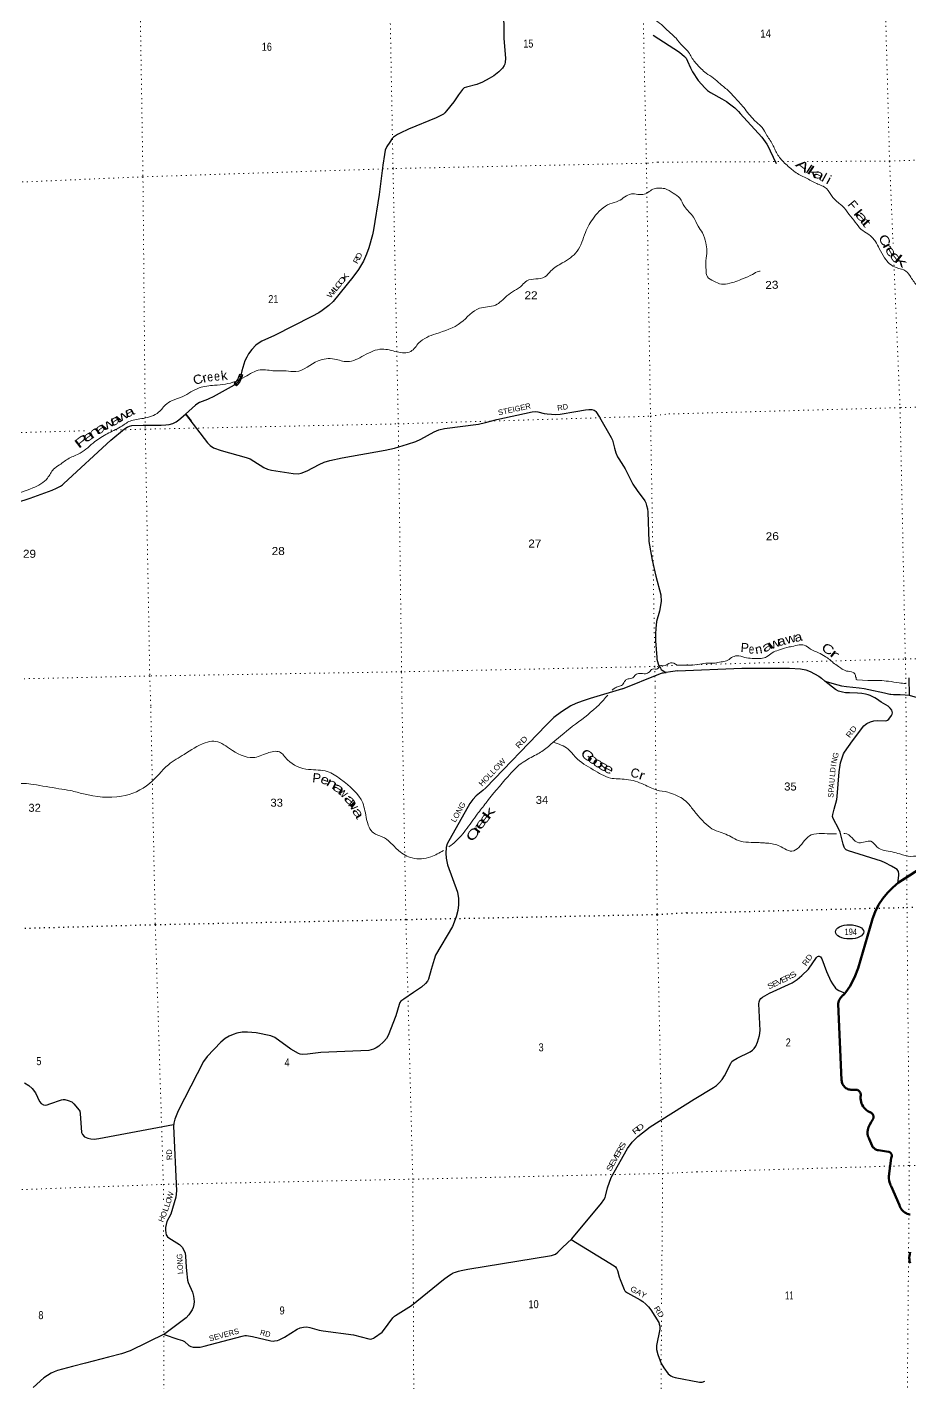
# Model space of a CAD drawing. Header units: feet. Extents: x 751810 to 1010326, y -353855 to -161247.
# Drawn here: x 866341 to 885648, y -273133 to -243482 of the extents above; entities that cross this region are included whole.
import ezdxf
from ezdxf.enums import TextEntityAlignment as Align

# ---------------------------------------------------------------- set-up
doc = ezdxf.new("R2010")
doc.units = ezdxf.units.FT
doc.header["$LTSCALE"] = 70
doc.linetypes.add('DOTTED', pattern=[1.5, 0.3, -1.2])
for name, color, linetype, lineweight in [('17', 7, 'Continuous', 25), ('23', 7, 'Continuous', 70), ('29', 7, 'Continuous', 25), ('31', 7, 'Continuous', 13), ('39', 7, 'Continuous', 13), ('6', 7, 'DOTTED', 25), ('7', 7, 'DOTTED', 13)]:
    doc.layers.add(name, color=color, linetype=linetype, lineweight=lineweight)
doc.layers.add('30', color=7, linetype='Continuous')
doc.layers.add('41', color=7, linetype='Continuous')

msp = doc.modelspace()

# ---------------------------------------------------------------- linework, layer by layer
at = {"layer": '17'}
msp.add_ellipse((884329.91, -263268.58), major_axis=(-309.24, 1), ratio=0.500121, dxfattribs=at)
at = {"layer": '23'}
for points in [[(884291.05, -266706.75), (884270.25, -266696.92), (884250.59, -266684.98), (884232.28, -266671.04), (884215.53, -266655.27), (884200.52, -266637.84), (884187.41, -266618.93), (884176.36, -266598.75), (884167.47, -266577.53), (884160.85, -266555.5), (884156.57, -266532.89), (884154.67, -266509.97), (884081.73, -264840.37), (884082.65, -264832.66), (884087.88, -264804.8), (884095.99, -264777.64), (884106.89, -264751.48), (884120.47, -264726.6), (884136.58, -264703.27), (884150.63, -264686.9), (884175.77, -264662.17), (884200.63, -264642.9), (884203.29, -264640.7), (884228.34, -264616.12), (884244.97, -264591.17), (884331.97, -264460.64), (884435.81, -264266.5), (884518.78, -264062.57), (884819.86, -263016.03), (884829.82, -262983.79), (884888.58, -262828.94), (884963.2, -262681.09), (885052.87, -262541.85), (885156.6, -262412.74), (885273.25, -262295.18), (885401.56, -262190.46), (885540.11, -262099.73), (886725.99, -261335.07)], [(885251.79, -268162.48), (885251.5, -268153.83), (885250.31, -268145.26), (885248.22, -268136.87), (885245.27, -268128.73), (885241.49, -268120.95), (885236.91, -268113.61), (885231.6, -268106.79), (885225.59, -268100.56), (885218.97, -268094.99), (885211.81, -268090.14), (885204.17, -268086.07), (885196.15, -268082.82), (885187.84, -268080.43), (885179.32, -268078.92), (884960.16, -268044.12), (884955.3, -268043.5), (884937.09, -268039.95), (884919.36, -268034.52), (884902.29, -268027.26), (884886.07, -268018.26), (884870.88, -268007.62), (884856.89, -267995.44), (884844.24, -267981.87), (884833.09, -267967.05), (884823.54, -267951.15), (884758.41, -267798.15), (884748.02, -267773.73), (884737.75, -267748.15), (884729.77, -267722.69), (884723.71, -267692.62), (884720.83, -267662.09), (884720.89, -267656.42), (884721.15, -267631.37), (884726.35, -267606.42), (884728.72, -267595.07), (884745.89, -267537.64), (884768.96, -267482.31), (884797.69, -267429.7), (884814.49, -267405.38), (884831.8, -267380.33), (884845.68, -267355.38), (884847.41, -267351.13), (884850.52, -267340.42), (884852.49, -267329.44), (884853.3, -267318.32), (884852.95, -267307.17), (884851.43, -267296.12), (884848.77, -267285.29), (884844.98, -267274.79), (884840.13, -267264.75), (884834.25, -267255.27), (884827.41, -267246.46), (884819.68, -267238.42), (884811.16, -267231.22), (884801.93, -267224.95), (884792.1, -267219.69), (884781.77, -267215.48), (884771.06, -267212.37), (884758.4, -267206.19), (884726.75, -267187.79), (884697.2, -267166.19), (884670.07, -267141.61), (884645.66, -267114.34), (884624.23, -267084.66), (884606.03, -267052.91), (884591.24, -267019.43), (884580.03, -266984.58), (884572.53, -266948.76), (884568.81, -266912.34), (884568.92, -266875.74), (884572.85, -266839.35), (884572.92, -266830.03), (884571.88, -266817.89), (884569.58, -266805.92), (884566.04, -266794.25), (884561.3, -266783.02), (884555.41, -266772.35), (884548.43, -266762.35), (884540.45, -266753.14), (884531.56, -266744.8), (884521.83, -266737.45), (884511.4, -266731.15), (884500.36, -266725.98), (884488.84, -266721.99), (884361.59, -266722.78), (884357.98, -266722.54), (884335.16, -266719.62), (884312.77, -266714.34), (884291.05, -266706.75)], [(885654.05, -269448.71), (885646.57, -269447.71), (885618.08, -269441.97), (885590.34, -269433.29), (885563.67, -269421.76), (885538.34, -269407.5), (885514.65, -269390.67), (885492.84, -269371.46), (885473.17, -269350.07), (885455.83, -269326.74), (885441.03, -269301.73), (885428.93, -269275.31), (885419.65, -269247.77), (885234.98, -268831.95), (885224.12, -268807.49), (885213.45, -268781.95), (885201.28, -268744.41), (885192.88, -268704.74), (885188.68, -268664.42), (885188.71, -268623.87), (885190.55, -268606.54), (885193.9, -268574.88), (885196.53, -268556.54), (885240.76, -268220.92), (885244.05, -268195.9), (885251.19, -268170.92), (885251.79, -268162.48)], [(885652.16, -270515.31), (885642.14, -270476.31), (885636.26, -270436.48), (885634.56, -270396.25), (885637.09, -270356.06), (885643.8, -270316.36), (885654.62, -270277.58)]]:
    msp.add_lwpolyline(points, dxfattribs=at)
at = {"layer": '29'}
for p, q in [((869811.83, -251943.44), (869925.83, -252093.84)), ((883764.68, -257766.97), (883784.61, -257783.85)), ((885626.13, -257712.56), (885631.92, -258094.39))]:
    msp.add_line(p, q, dxfattribs=at)
for points in [[(876634.52, -242451), (876744.99, -243164.99), (876758.04, -243312.18), (876763.97, -243435.64), (876763.97, -243725.29), (876806.69, -244166.88), (876799.57, -244245.23), (876787.7, -244290.34), (876773.46, -244323.58), (876737.87, -244382.93), (876716.51, -244404.3), (876654.81, -244461.28), (876548.02, -244544.37), (876445.99, -244608.47), (876301.23, -244689.2), (876180.21, -244736.68), (875947.65, -244793.66), (875901.38, -244812.65), (875862.22, -244845.89), (875776.79, -244959.85), (875672.38, -245116.54)], [(880030.11, -243658.57), (880605.58, -244033.25), (880718.14, -244120.84), (880751.5, -244158.38), (880784.85, -244229.29), (880851.55, -244375.28), (880893.24, -244458.7), (881018.32, -244646.4), (881160.07, -244809.07), (881220.52, -244865.37), (881289.31, -244913.35), (881535.29, -245046.82), (881637.43, -245107.3), (881706.22, -245159.44), (881818.79, -245249.12), (881898, -245326.28), (881939.5, -245368.7), (882406.63, -245889.38), (882519.19, -246039.54), (882562.98, -246120.87), (882594.24, -246185.53), (882723.48, -246464.99)], [(875672.38, -245116.54), (875514.58, -245315.95), (875475.42, -245353.92), (875444.57, -245382.41), (875372.19, -245425.16), (875285.57, -245465.51), (874684.01, -245714.81), (874498.91, -245797.89), (874441.95, -245831.13), (874399.25, -245857.26), (874354.15, -245888.11), (874328.05, -245914.23), (874271.11, -245994.96), (874208.21, -246092.3), (874174.99, -246175.39), (874154.36, -246268.83), (874119.23, -246498.28), (874038.55, -247144.05), (873915.15, -247913.28), (873896.17, -248022.49)], [(873896.17, -248022.49), (873814.29, -248312.15), (873763.26, -248449.86), (873695.64, -248597.05), (873587.66, -248784.62), (873467.83, -248948.43), (873032.66, -249483.31), (872940, -249570.57), (872855.58, -249632.19), (872791.51, -249682.04), (872717.95, -249729.52), (872566.07, -249812.63), (871749.74, -250225.73), (871474.47, -250349.19), (871412.77, -250384.79), (871341.58, -250439.41), (871253.78, -250531.99), (871184.96, -250629.34), (871143.43, -250700.56), (871104.28, -250781.29), (871079.36, -250850.13), (871037.83, -250999.71)], [(871037.83, -250999.71), (871004.61, -251132.66), (870990.97, -251174.21), (870971.39, -251213.38), (870951.81, -251244.25), (870928.67, -251270.36), (870898.42, -251292.92), (870869.35, -251313.1), (870408.98, -251564.76), (870317.62, -251613.42), (870287.95, -251626.49), (870109.98, -251690.59), (870076.75, -251710.76), (870024.55, -251752.32), (869808.6, -251944.63)], [(869274.13, -252185.55), (869378.55, -252183.18), (869449.74, -252171.31), (869528.05, -252147.56), (869601.62, -252111.95), (869660.95, -252069.22), (869808.6, -251944.63)], [(869808.6, -251944.63), (870282.7, -252570.16), (870344.4, -252631.89), (870420.34, -252684.13), (870586.45, -252741.11), (871132.26, -252893.06), (871222.44, -252926.3), (871303.13, -252973.78), (871516.7, -253116.23), (871597.39, -253149.47), (871682.82, -253173.21), (872157.44, -253244.44), (872271.35, -253249.19), (872333.05, -253239.69), (872465.94, -253187.46), (872731.73, -253045.01), (872836.14, -252997.52), (872959.54, -252959.53), (873230.07, -252902.55), (874174.56, -252731.61), (874376.27, -252688.87), (874658.67, -252603.4)], [(874658.67, -252603.4), (874841.39, -252546.42), (874950.55, -252494.19), (875240.07, -252332.74), (875344.48, -252290), (875472.63, -252261.51), (876213.03, -252161.8), (876364.91, -252128.56), (876611.71, -252066.83), (877385.34, -251895.88), (877450.6, -251888.76), (877512.3, -251893.51), (877646.38, -251929.12), (877714.01, -251940.99), (877807.74, -251948.12), (877894.37, -251950.49), (878002.34, -251943.37), (878344.06, -251886.39), (878552.89, -251853.15), (878627.65, -251843.65), (878695.28, -251843.65), (878743.93, -251857.89), (878766.47, -251876.89), (878778.33, -251888.76), (878856.65, -252014.6), (879115.31, -252456.19), (879141.42, -252517.93), (879184.14, -252688.87), (879218.55, -252795.71), (879250.59, -252878.77), (879279.06, -252926.29)], [(864651.36, -254352.01), (866407.44, -253781.01), (866890.37, -253607.7), (866981.73, -253567.34), (867070.72, -253519.85), (867115.81, -253488.99), (867147.85, -253462.87), (868173.02, -252513.19), (868472.03, -252266.27), (868531.36, -252228.29), (868578.82, -252206.92), (868633.4, -252195.04), (868880.2, -252185.55), (869274.13, -252185.55)], [(879279.06, -252926.29), (879387.04, -253080.57), (879423.83, -253144.69), (879591.12, -253474.7), (879681.3, -253617.15), (879847.42, -253840.33), (879871.16, -253887.81), (879890.15, -253947.17), (879909.13, -254016.02), (879918.61, -254091.99), (879941.16, -254733.03), (879951.84, -254809.01), (880013.54, -255141.4), (880094.22, -255492.78)], [(880094.22, -255492.78), (880203.39, -255901.14), (880210.51, -256043.59), (880172.54, -256252.52), (880103.72, -256480.45), (880091.85, -256632.4), (880087.1, -256751.11), (880087.1, -256903.06)], [(880087.1, -256903.06), (880110.7, -257268.07), (880115.59, -257306.68), (880126.86, -257358.9), (880144.07, -257408.77), (880158.75, -257444.36), (880176.7, -257477.61), (880191.38, -257502.53), (880201.02, -257515.61), (880211.55, -257527.46), (880231.28, -257544.09), (880265.09, -257567.84), (880287.05, -257579.7), (880320.91, -257594.5)], [(879363.02, -257954.44), (880160.66, -257634.33), (880215.24, -257612.96), (880238.85, -257607), (880260.33, -257603.46), (880320.91, -257594.5)], [(880565.78, -257559.8), (880409.24, -257582.4), (880320.91, -257594.5)], [(880565.78, -257559.8), (881972.99, -257498.24), (883011.42, -257501.15)], [(883011.42, -257501.15), (883252.94, -257514.18), (883369.67, -257535.04), (883469.73, -257576.75), (883653.17, -257676.86), (883715.71, -257722.74), (883784.61, -257783.85)], [(885631.92, -258094.39), (885857.36, -258154.52), (885956.35, -258194.13), (886049.08, -258242.09), (886257.46, -258363.01), (886327.27, -258392.19), (886417.92, -258410.96), (886512.74, -258417.21), (886599.21, -258410.96), (886747.16, -258373.43), (886938.88, -258315.06), (887138.93, -258271.27), (887208.74, -258248.34), (887291.05, -258212.9), (887375.45, -258162.86), (887432.75, -258123.25), (887626.55, -257952.29), (888007.84, -257620.13)], [(879363.02, -257954.44), (878658.34, -258163.51), (878480.83, -258223.01), (878344.48, -258271.42), (878230.12, -258328.64), (878027.8, -258456.27), (877860.66, -258583.9), (877691.71, -258746.11), (876374.02, -260115.48), (876305.21, -260178.1), (876162.38, -260295.26), (876088.12, -260370.74), (876023.73, -260460.65), (875529.3, -261343.55), (875507.54, -261422.6), (875498.74, -261550.24), (875503.14, -261655.86), (875532.12, -261801.39), (875753.85, -262404.05), (875773.85, -262537.38), (875775.84, -262681.32), (875759.78, -262800.26), (875723.06, -262936.59), (875641.47, -263148.36), (875274.43, -263777.2), (875243.89, -263871.71), (875179.94, -264094.39), (875121.25, -264300.7), (875098.49, -264344.94), (875054.51, -264397.75), (874963.09, -264477.02), (874794.98, -264591.36)], [(884194.45, -259378.3), (884215.29, -259336.62), (884304.9, -259211.53), (884392.42, -259090.61), (884638.32, -258765.38), (884673.74, -258734.1), (884705, -258713.25), (884784.19, -258677.81), (884861.28, -258656.96), (884938.39, -258648.63), (885117.6, -258652.8), (885146.77, -258646.54), (885157.19, -258642.37), (885188.45, -258615.27), (885246.8, -258540.21), (885261.38, -258506.85), (885265.55, -258477.66), (885263.47, -258452.65), (885250.97, -258423.46), (885215.54, -258375.51), (885171.78, -258335.9), (885021.74, -258248.34), (884919.64, -258173.28), (884880.04, -258148.27), (884782.1, -258102.39), (884736.26, -258085.72), (884679.99, -258069.04), (884596.64, -258056.53), (884500.78, -258048.19), (884329.91, -258044.02), (884242.39, -258037.76), (884171.54, -258027.35), (884086.1, -258002.32), (884021.5, -257968.97), (883789.19, -257787.49)], [(883789.19, -257787.49), (884071.51, -257868.89), (884154.87, -257887.66), (884261.14, -257900.17), (884540.38, -257929.35), (884648.74, -257943.95), (884752.93, -257964.8), (885094.68, -258039.85), (885211.38, -258069.04), (885234.3, -258073.21), (885288.48, -258079.46), (885438.51, -258075.29), (885544.79, -258081.55), (885631.92, -258094.39)], [(885386.72, -262206.12), (885409.33, -262034.38), (885407.24, -261996.86), (885396.83, -261950.99), (885367.65, -261907.21), (885336.4, -261884.27), (885248.87, -261834.24), (885107.17, -261759.18), (885023.82, -261725.83), (884302.81, -261496.49), (884254.89, -261473.56), (884234.05, -261454.8), (884223.62, -261442.29), (884209.04, -261417.27), (884190.28, -261350.56), (884119.43, -261087.87), (884094.43, -261023.24), (883969.39, -260787.65), (883956.9, -260743.87), (883961.06, -260700.09), (883994.4, -260587.51), (884048.58, -260370.68), (884056.93, -260306.06), (884098.59, -259766.08), (884119.44, -259620.16), (884129.86, -259572.21), (884148.6, -259503.39), (884194.45, -259378.3)], [(880926.71, -266926.41), (881354.18, -266676.29), (881416.7, -266630.41), (881483.38, -266563.7), (881545.9, -266496.99), (881595.91, -266417.77), (881729.27, -266146.73), (881756.36, -266104), (881779.29, -266084.2), (881870.97, -266034.16), (882154.38, -265892.39), (882204.39, -265859.03), (882241.9, -265817.33), (882275.24, -265771.46), (882312.75, -265683.91), (882358.59, -265533.79), (882371.1, -265425.39), (882346.09, -264841.64), (882350.26, -264798.89), (882364.85, -264757.19), (882389.85, -264725.92), (882421.11, -264699.87), (882579.48, -264608.14), (883071.26, -264382.98), (883181.71, -264313.13), (883287.98, -264224.53), (883429.68, -264082.76), (883604.73, -263832.58), (883629.74, -263810.68), (883646.41, -263802.34), (883663.07, -263799.23), (883681.83, -263806.51), (883696.42, -263816.94), (883721.42, -263857.6), (883821.44, -264132.8), (883917.31, -264348.57), (883954.81, -264408), (884023.58, -264496.59), (884054.84, -264527.87), (884096.51, -264549.76), (884229.21, -264608.54)], [(874794.98, -264591.36), (874576.59, -264739.91), (874517.91, -264785.05), (874493.72, -264815.86), (874475.81, -264857.26), (874407.15, -265108.39), (874238.27, -265533.33), (874199.03, -265603.65), (874144.04, -265665.26), (874032.62, -265766.18), (873976.91, -265801.7), (873919.73, -265832.51), (873862.55, -265852.31), (873814.65, -265860.37), (872765.42, -265903.84), (872472.67, -265946.94), (872365.04, -265949.45), (872314.33, -265946.94), (872274.74, -265929.34), (872109.47, -265833.43), (871760.14, -265581.65), (871669.71, -265541.8), (871351.09, -265476.02), (871157.56, -265462.82), (871043.2, -265462.82), (870930.28, -265485.09), (870845.27, -265511.23), (870757.31, -265550.84), (870673.74, -265603.66), (870580.92, -265683.83), (870282.28, -265995.35), (870201.48, -266101.76), (869646.08, -267185.01), (869569.75, -267368.5), (869552.16, -267452.12), (869545.02, -267516.23), (869609.34, -268930.89), (869591.87, -269073.7), (869484.38, -269439.49), (869400.42, -269599.85), (869380.62, -269670.27), (869367.43, -269731.88), (869364.16, -269789.69), (869371.83, -269852.91), (869385.02, -269894.73), (869411.42, -269936.54), (869440.07, -269961.92), (869675.03, -270109.09), (869734.7, -270167.59), (869772.08, -270229.21), (869796.27, -270293.02), (869806.66, -270361.62), (869819.26, -270605.35)], [(866282.04, -266571.91), (866378.8, -266629.13), (866450.01, -266692.12), (866523.95, -266791.97), (866611.08, -266975.65), (866651.5, -267020.82), (866702.08, -267051.63), (866737.27, -267056.04), (866779.05, -267051.63), (866837.92, -267032.39), (867090.23, -266944.79), (867133.12, -266935.01), (867163.91, -266935.01), (867240.88, -266954.81), (867317.85, -266987.82), (867362.32, -267027.81), (867478.39, -267166.06), (867493.79, -267192.47), (867502.2, -267241.65), (867528.98, -267658.98), (867549.25, -267703.63), (867594.96, -267749.2), (867667.53, -267780.01), (867737.91, -267797.62), (867810.48, -267799.82), (867911.63, -267790.81), (869545.78, -267482.43)], [(869338.62, -272072.44), (869634.98, -272176.72), (869739.16, -272205.31), (869785.6, -272230.72), (869879.91, -272313.13), (869918.45, -272333.9), (869972.27, -272348.34), (870051.44, -272352.74), (870126.21, -272348.34), (870210.76, -272333.33), (871043.45, -272107.59), (871102.65, -272095.28), (871140.04, -272095.28), (871270.09, -272115.92), (871674.44, -272216.31), (871720.63, -272218.51), (871753.19, -272216.02), (871815.2, -272203.11), (871850.38, -272189.9), (871973.53, -272129.8), (872246.06, -271958.61), (872314.41, -271928.04), (872384.78, -271912.64), (872455.16, -271910.44), (872526.63, -271920.21), (872730.06, -271978.65), (872816.43, -271996.42), (873482.93, -272078.48), (873814.25, -272170.1), (873847.24, -272174.5), (873877.55, -272170.31), (873919.82, -272156.89), (873941.8, -272143.69), (874106.75, -272020.46), (874137.54, -271987.56), (874343.09, -271708.3), (874372.85, -271674.97), (874394.84, -271657.37), (874745.47, -271442.71), (875446.32, -270871.64), (875553.82, -270792.55), (875615.39, -270752.94), (875661.58, -270726.53), (875707.77, -270708.93), (875773.74, -270689.12), (875837.52, -270671.52), (875980.62, -270644.71), (877811.02, -270343.42), (877893.76, -270315.03), (877946.54, -270275.42), (878047.58, -270173.79), (878251.16, -269983.39), (878900.99, -269205.96), (878953.77, -269131.14), (878984.55, -269078.33), (878993.35, -269051.92), (879031.18, -268864.17), (879115.02, -268638.61), (879472.57, -268003.74), (879573.93, -267868.03), (879701.01, -267743.67), (879967.9, -267536.4), (880926.71, -266926.41)], [(878238.68, -269998.32), (879178.08, -270570.29), (879208.88, -270596.7), (879233.72, -270630.76), (879255.07, -270678.12), (879288.05, -270812.35), (879310.84, -270873.55), (879395.81, -271087.42), (879415.61, -271118.23), (879428.76, -271132.73), (879468.39, -271166.64), (879749.48, -271316.53), (879807.07, -271355.88), (879870.85, -271410.9), (879934.62, -271472.51), (879983.83, -271538.38), (880154.54, -271813.6), (880167.74, -271851.01), (880176, -271889.16), (880180.93, -271914.82), (880178.73, -271961.04), (880106.17, -272317.52), (880109.26, -272402.47), (880134.76, -272513.37), (880209.53, -272711.42), (880263.56, -272801.3), (880363.47, -272931.47), (880422.85, -272977.69), (880466.84, -272997.49), (880517.53, -273014.22), (881045.22, -273116.32), (881080.41, -273118.52), (881102.4, -273116.32), (881164.49, -273097.05)], [(869819.26, -270605.35), (869823.42, -270685.71), (869849.06, -270884.98), (869865.03, -270940.13), (869956.82, -271149.04), (869980.51, -271233.7), (869992.01, -271351.49), (869987.61, -271421.91), (869970.02, -271483.53), (869950.23, -271534.14), (869910.64, -271602.36), (869875.46, -271646.37), (869819.82, -271706.71), (869355.34, -272059.73), (868595.53, -272434.17), (868408.27, -272500.25), (868123.26, -272573.13), (867616.63, -272704.04), (867331.52, -272774.91), (867007.72, -272865.47), (866930.75, -272891.88), (866869.68, -272922.04), (866783.41, -272968.89), (866710.12, -273023.78), (866471.12, -273235.16)]]:
    msp.add_lwpolyline(points, dxfattribs=at)
at = {"layer": '31'}
for p, q in [((871059.58, -251084.23), (870986.04, -251069.51)), ((871050.17, -251090.5), (870992.31, -251078.92)), ((870918.67, -251325.48), (870871.16, -251266.21))]:
    msp.add_line(p, q, dxfattribs=at)
for points in [[(870871.16, -251266.21), (870909.75, -251229.93), (870926.08, -251211.78), (870939.44, -251190.64), (870981.89, -251090.21), (870986.04, -251069.5)], [(870992.31, -251078.92), (870989.57, -251092.58), (870946.55, -251194.36), (870932.48, -251216.63), (870915.47, -251235.53), (870882.03, -251266.97), (870919.65, -251313.91)], [(870918.67, -251325.48), (870967.79, -251281.95), (870989.56, -251255.94), (871003.58, -251231.52), (871053.93, -251112.41), (871059.58, -251084.24)], [(870919.65, -251313.91), (870962.04, -251276.36), (870982.97, -251251.35), (870996.4, -251227.96), (871046.25, -251110.04), (871050.17, -251090.5)]]:
    msp.add_lwpolyline(points, dxfattribs=at)
at = {"layer": '31', "linetype": 'DOTTED', "lineweight": 100}
msp.add_arc((870669.98, -251018.91), 357.56, 308.30489, 350.67184, dxfattribs=at)
at = {"layer": '39'}
for p, q in [((879139.71, -257981.52), (879157.4, -257962.01)), ((884476.41, -257748.15), (884488.87, -257756.59))]:
    msp.add_line(p, q, dxfattribs=at)
msp.add_lwpolyline([(884980.69, -257770.6), (884727.69, -257772.22), (884498.22, -257758.77), (884488.87, -257756.59)], dxfattribs=at)
for points in [[(880015.05, -243276.71), (880091.79, -243334.46), (880254.82, -243458.12), (880342.21, -243545.94), (880533.28, -243727.09), (880671.5, -243891.82), (880788.02, -244008.92), (880923.67, -244218.04), (881084.32, -244392.11), (881192.15, -244489.35), (881352.64, -244596.97), (881499.71, -244725.17), (881687.98, -244882.25), (881804.77, -245007.39), (882015.72, -245242.29), (882241.99, -245514.95), (882414.31, -245676.58), (882522.63, -245850.32), (882658.87, -246077.55), (882702.24, -246172.82), (882835.74, -246377.98), (883041.41, -246574.78), (883134.44, -246650.34), (883370.1, -246779.72), (883609.51, -246900.92), (883824.54, -247014.85), (883946.8, -247184.12), (884125.48, -247355.61), (884173.03, -247394.36), (884175.11, -247396.31), (884311.58, -247569.15), (884454.2, -247745.82), (884584.25, -247906.79), (884730.33, -248004.8), (884896.82, -248172.65), (884978.35, -248327.12), (885093.5, -248524.81), (885204.52, -248658.2), (885350.15, -248742.13), (885561.98, -248819.91), (885666.84, -248949.47), (885814.48, -249156.19), (885968.84, -249322.41), (886106, -249454.95), (886216.57, -249509.76), (886237.05, -249509.71)], [(862474.05, -254296.15), (862505.08, -254141.21), (862818.72, -254198.76), (863116.58, -254292.43), (863481.04, -254398.18), (863787.87, -254386.96), (864036.48, -254375.47), (864338.24, -254328.18), (864636.53, -254162.28), (864962.84, -254130.35), (865597.82, -253875.88), (865968.91, -253727.92), (866465.89, -253560.09), (866786.78, -253343.22), (866921.72, -253152.05), (867049.39, -253055.67), (867258.01, -252912.59), (867499.6, -252798.7), (867825.51, -252547.47), (868095.49, -252374.38), (868384.22, -252224.87), (868593.31, -252097.87), (868884.69, -252038.82), (869218.02, -251904.07), (869393.37, -251721.75), (869743.99, -251560.32), (870104.36, -251370.82), (870441.5, -251316.04), (870677.66, -251290.84), (871104.62, -251131.15), (871435.41, -250978.36), (871759.23, -250998.82), (872004.12, -250997.5), (872217.45, -251015.24), (872706.41, -250779.24), (873062.69, -250742.38), (873347.39, -250798.22), (873706.8, -250662.68), (874106.26, -250523.93), (874427.19, -250582.7), (874732.08, -250573.54), (874911.32, -250387.08), (875280.94, -250188.87), (875827.9, -249945.09), (876236.28, -249631.03), (876583.59, -249562.25), (876832.69, -249361.62), (877167.03, -249124.22), (877270.69, -249030.57), (877661.71, -248946.4), (877796.41, -248815.6), (878046.21, -248639.09), (878369.99, -248383.9), (878552.73, -247974.01), (878739.72, -247640.44), (879088.52, -247348.28), (879275.3, -247282.32), (879555.95, -247131.04), (879839.24, -247138.63), (880052.86, -247017.29), (880158.95, -247002.4)], [(880158.95, -247002.4), (880284.91, -247013.7), (880471.2, -247110.42), (880615.73, -247222.59), (880718.29, -247404.58), (880915.17, -247639.92), (881014.03, -247832.1), (881111.45, -247980.01), (881185.11, -248201.19), (881207, -248377.71), (881185.78, -248589.85), (881190.24, -248787.07), (881219.57, -248945.23), (881359.37, -249035.39), (881524.63, -249104.6), (881707.03, -249082.63), (881840.65, -249046.12), (882005.52, -248980.41), (882205.84, -248891.41), (882342.49, -248824.59), (882372.58, -248821.61)], [(880560.91, -257436.9), (880691.1, -257434.67), (880836.09, -257438.07), (881052.53, -257410.98), (881233.05, -257393.1), (881381.93, -257392.35), (881519.91, -257365.77), (881635.77, -257339.9), (881748.24, -257271.84), (881861.56, -257229.94), (882035.82, -257266.64), (882195.48, -257287.69), (882396.7, -257287.27), (882514.37, -257255.3), (882636.16, -257164.79), (882775.16, -257107.97), (882954.36, -257049.85), (883066.33, -257028.13), (883228.17, -256992.73), (883332.96, -256997.42), (883474.63, -257083.5), (883650.34, -257164.46), (883791.88, -257246.51), (883894.69, -257313.69), (883971.45, -257383.73), (884084.71, -257462.66), (884261.08, -257563.74), (884407.07, -257597.32), (884450.8, -257642.23), (884460.35, -257688.25), (884475.48, -257719.98), (884474.13, -257740.16), (884476.41, -257748.15)], [(880560.98, -257436.9), (880412.06, -257382.57), (880253.41, -257449.71), (880185.1, -257447.73), (880130.93, -257517.77), (880020.61, -257521.08), (879946.22, -257585.69), (879868.99, -257622.21), (879734.3, -257616.19), (879648.94, -257648.94), (879590.53, -257711.05), (879482.92, -257738.43), (879425.63, -257770.33), (879362.2, -257866.8), (879272.94, -257903.68), (879187.69, -257940.44), (879157.4, -257962.01)], [(884206.67, -261116.36), (884227.47, -261116.52), (884533.44, -261320.94), (884793.71, -261288.72), (884927.92, -261409.32), (885260.56, -261520.8), (885427.7, -261564.46), (885669.19, -261617.02), (885895.46, -261591.37), (886201.96, -261513.38), (886283.73, -261456.37), (886397.72, -261384.49), (886645.81, -261205.58), (886820.33, -261074.14), (887086.3, -260888.98), (887344.92, -260748.19), (887676.83, -260545.91), (888001.35, -260253.24), (888003.42, -260257.23), (888087.43, -260241.84), (888342.98, -260163.45), (888499.61, -260042.34), (888615.73, -259895.72), (888675.55, -259739.92), (888739.84, -259614.21), (888807.13, -259422.09), (889114.85, -259212.15), (889490.85, -259139.92), (889595.49, -259086.68), (889647.53, -259064.37), (889885.41, -258910.69), (890081.17, -258737.18), (890234.9, -258603.39), (890238.85, -258599.3), (890400.31, -258399.68), (890638.71, -258137.32), (890806.28, -257922.71), (890945.97, -257728.32), (891059.96, -257559.76), (891062.53, -257501.53)], [(884981.5, -257768.97), (885182.01, -257789.04), (885413.17, -257821.64), (885558.21, -257839.08)], [(877828.11, -259135.07), (878337.38, -258722.99), (878850.23, -258300.68), (879038.32, -258093.3)], [(858027.43, -261083.31), (858561.39, -260686.35), (858772.91, -260572.83), (859349.36, -260232.61), (860092.08, -259891.64), (860763.59, -259712.89), (861299.49, -259688.93), (861566.73, -259801), (861767.89, -259913.76), (862072.31, -259911.37), (862241.38, -260023.43), (862603.39, -259962.22), (863015.94, -259818.28), (863273.49, -259844.03), (863416.6, -259864.39), (863445.72, -259889.41), (863684.41, -260083.32), (863788.28, -260169.81), (864036.94, -260222.14), (864224.28, -260105.57), (864510.63, -260055.53), (864754.58, -259950.76), (865039.51, -259961.28), (865364.56, -260113.33), (865770.72, -260100.73), (866086.12, -260027.31), (866473.57, -260045.73), (867038.46, -260137.54), (867288.69, -260179.73), (867576.21, -260250.64), (868403.88, -260303.46), (869019.01, -260024.17), (869432.2, -259614.01), (869773.06, -259386.29), (870237.14, -259135.37), (870425.84, -259097.4), (870769.32, -259258.78), (871280.68, -259457.65), (871597.05, -259359.99), (871860.44, -259335.09), (872036.01, -259505.36), (872497.81, -259716.35), (872906.38, -259760.11), (873198.21, -259931.68), (873681.18, -260450.34), (873766.68, -260809.83), (873919.59, -261106.06), (874105.46, -261189.19), (874283.05, -261313), (874471.13, -261494.86), (874762.36, -261652.33), (875171.91, -261625.48), (875445.01, -261491.72)], [(875564.85, -261410.55), (875635.21, -261356.44), (875801.01, -261204.46), (875932.46, -261045.81), (876185.98, -260696.64), (876377.73, -260448.81), (876852.03, -259874.81), (877191.01, -259556.42), (877476.63, -259395.49), (877714.33, -259238.55), (877828.02, -259133.06)], [(877846.59, -259119.63), (878174.64, -259274.14), (878338.56, -259452.96), (878720.68, -259721.66), (879097.11, -259903.87), (879444.99, -259933.99), (879828.4, -260045.34), (880116.16, -260168.66), (880350.48, -260213.52), (880678.34, -260355.13)], [(880673.68, -260350.95), (880799.72, -260463.93), (880944.89, -260646.71), (881112.19, -260833.16), (881277, -260987.48), (881458.85, -261075.16), (881622.22, -261134.96), (881775.78, -261209), (881943.47, -261288.86), (882174.48, -261311.41), (882355.08, -261316.64), (882465.53, -261324.98), (882563.91, -261331.49), (882831.84, -261407.77), (882993.57, -261491.74), (883067.95, -261502.65), (883343.25, -261271.08), (883491.85, -261150.1), (883724.05, -261118.33), (883944.78, -261124.95), (884040.69, -261123.02)]]:
    msp.add_spline(points, degree=3, dxfattribs=at)
at = {"layer": '6'}
for points in [[(880769.87, -262856.21), (885583.84, -262732.54), (891399.44, -262569.29), (896733.98, -262423.28), (902142.74, -262278.18), (907535.21, -262117.22), (912221.97, -261934.47)], [(880769.87, -262856.21), (880120.58, -262894.96), (874625.88, -263005.02), (869145.27, -263116.53), (863782.46, -263265.56), (858289.85, -263377.56), (852706.77, -263575.95), (849316.13, -263712.32)]]:
    msp.add_lwpolyline(points, dxfattribs=at)
at = {"layer": '7'}
msp.add_line((880137.07, -246434.52), (883155.03, -246421.55), dxfattribs=at)
for points in [[(878786.42, -212171.07), (878832.28, -213716.04), (879059.29, -219219.71), (879201.08, -224645.64), (879406.11, -230073.87), (879406.4, -230083.92), (879598.62, -235554.78), (879767.91, -241095.03), (879886, -246458.91), (879975.24, -251991.48), (880071.18, -257465.24), (880074.93, -257927.02)], [(868063.19, -212581.72), (868095.29, -214361.87), (868242.38, -219799.88), (868444.4, -225194), (868622.06, -230578.78), (868715.41, -235964.09), (868787, -241360.1), (868874.63, -246755.64), (868925.73, -252275), (869023.45, -257672.25), (869045.23, -258349.13)], [(874537.91, -258139.59), (874531.62, -257581.29), (874459.27, -252159.14), (874344.05, -246575.3), (874243.73, -241226.42), (874177.34, -235802.08), (874054.49, -230369.37), (873895.19, -224925.69), (873735.35, -219463.91), (873499.12, -213998.4), (873423.82, -212377.06)], [(884883.84, -234112.28), (884910.66, -235404.09), (885052.5, -240833.03), (885203.32, -246412.74), (885282.36, -248272.5)], [(883405.6, -246420.46), (885203.32, -246412.74), (890626, -246216.49), (896175.54, -245838.95), (901668.41, -245696.84), (906994.87, -245511.74), (911560.64, -245364.79)], [(880137.07, -246434.52), (879886, -246458.91), (874344.05, -246575.3), (868874.63, -246755.64), (863418.83, -246989.89), (858053.3, -247221.43), (852594.73, -247361.21), (848715.37, -247543.94)], [(885299.63, -248678.61), (885432.49, -251804.64), (885548.36, -257300.88), (885559.43, -257715.14)], [(911782.34, -250919.59), (907197.68, -251081.72), (901743.07, -251224.61), (896351.29, -251381.6), (890814.14, -251645.97), (885432.49, -251804.64), (880349.37, -251943.65)], [(868174.92, -252295.05), (868925.73, -252275), (874459.27, -252159.14), (879975.24, -251991.48), (880349.37, -251943.65)], [(852394.38, -252785.15), (852644.72, -252773.97), (858112.79, -252615.8), (863479.38, -252420.45), (867670.96, -252308.51)], [(880561.04, -257436.87), (885548.36, -257300.88), (890905.53, -257193.34), (896295.82, -256929.66), (901918.36, -256753.18), (907354.62, -256602.82), (912001.96, -256422.13)], [(880561.04, -257436.87), (880071.18, -257465.24), (874531.62, -257581.29), (869023.45, -257672.25), (863590.43, -257793.15), (858186.08, -258001.71), (852641.5, -258152.11), (849116.06, -258327.85)], [(880074.93, -257927.02), (880120.58, -262894.96), (880240.3, -268550.71), (880216.69, -271479.88)], [(885559.43, -257715.14), (885583.84, -262732.54), (885636, -268380.36), (885588.45, -273802.36), (885574.94, -276200.4), (885574.78, -276206.51)], [(874693.06, -283612.12), (874745.16, -279469.89), (874800.44, -274111.48), (874776.54, -268681.7), (874625.88, -263005.02), (874537.91, -258139.59)], [(869045.23, -258349.13), (869145.27, -263116.53), (869321.84, -268790.13), (869321.93, -269146.02)], [(880988.02, -268517.66), (885636, -268380.36), (891033.5, -268285.71), (896774.3, -268083.35), (902146.08, -267880.46), (907588.01, -267801.07), (912442.62, -267463.07)], [(849533.3, -269557.01), (852929.47, -269344.45), (858325.54, -269083.14), (863917.1, -268989.27), (869323.93, -268792.06), (874786.37, -268677.26), (880240.38, -268552.73), (880988.02, -268517.66)], [(869322.08, -269694.32), (869334.15, -274276.85), (869313.39, -279645.95), (869264.62, -283193.28)], [(880215.16, -271669.12), (880202.11, -273981.02), (880224.76, -279287.85), (880230.72, -280797.79)]]:
    msp.add_lwpolyline(points, dxfattribs=at)

# ---------------------------------------------------------------- texts
at = {"layer": '17', "width": 0.8}
msp.add_text('194', height=140, dxfattribs=at).set_placement((884355.96, -263336.89), align=Align.CENTER)
at = {"layer": '30'}
for s, rotation, width, p in [('D', 62.326, 1.2, (873650.32, -248509.57)), ('R', 60.072, 1.25, (873596.51, -248608.89)), ('C', 50.869, 1.5, (873199.81, -249148.49)), ('O', 50.869, 1.4, (873268.46, -249065.88)), ('X', 50.869, 1.65, (873337.42, -248988.36)), ('W', 50.869, 1.2, (873035.61, -249352.91)), ('I', 50.869, 1.2, (873088.69, -249287.69)), ('L', 50.869, 1.85, (873146.08, -249216.87)), ('RD', 46.102, 1.3, (877197.13, -259161.14)), ('G', 73.87, 0.9, (884081.05, -259424.76)), ('HOLLOW', 46.102, 1.1, (876555.01, -259821.52)), ('D', 80.868, 0.8, (884021, -259735.67)), ('N', 77.767, 0.85, (884051.25, -259539.07)), ('A', 85.588, 0.8, (883994.55, -260077.25)), ('U', 85.588, 0.75, (884002.09, -259961.85)), ('L', 82.588, 0.95, (884012.29, -259839.38)), ('S', 85.588, 0.8, (883978.31, -260285.19)), ('P', 85.588, 0.8, (883987.06, -260171.67)), ('LONG', 60.751, 1.05, (875822.95, -260678.96)), ('S', 32.31, 1.4, (883123.58, -264257.11)), ('S', 24.601, 1.2, (882623.59, -264499.95)), ('E', 24.601, 1.2, (882726.69, -264452.75)), ('V', 24.601, 1.25, (882815.83, -264411.02)), ('E', 24.601, 1.2, (882913.38, -264365.97)), ('R', 24.601, 1.1, (883009.01, -264320.95)), ('R', 37.833, 1.45, (879695.97, -267658.96)), ('D', 37.833, 1.45, (879786.31, -267588.79)), ('R', 60.612, 1.2, (879357.27, -268067.02)), ('S', 60.612, 1.35, (879413.17, -267967.76)), ('RD', 92.603, 0.85, (869510.76, -268139.54)), ('E', 60.612, 1.35, (879194.56, -268353.24)), ('V', 60.612, 1.35, (879246.85, -268263.05)), ('E', 60.612, 1.35, (879303.69, -268162.15)), ('S', 60.612, 1.35, (879136.23, -268459.51)), ('L', 71.624, 1.2, (869462.11, -269251.84)), ('O', 73.624, 0.9, (869494.89, -269162.08)), ('W', 73.624, 0.8, (869529.66, -269045.92)), ('L', 69.624, 1.25, (869429.43, -269347.85)), ('LONG', 92.959, 0.95, (869744.13, -270526.49)), ('GAY', 331.931, 1.1, (879683.96, -271201.69)), ('RD', 301.81, 1.15, (880111.14, -271610.84)), ('RD', 346.057, 0.95, (871537.89, -272110.28))]:
    msp.add_text(s, height=120, rotation=rotation, dxfattribs=dict(at, width=width)).set_placement(p, align=Align.CENTER)
msp.add_text('STEIGER', height=120, rotation=12.46, dxfattribs=at).set_placement((876655.99, -251975.12))
for rotation, width, p in [(9.467, 0.9, (877945.31, -251873.14)), (52.908, 1.2, (884331.76, -259038.19)), (55.02, 1.15, (883378.52, -264025.71))]:
    msp.add_text('RD', height=120, rotation=rotation, dxfattribs=dict(at, width=width)).set_placement(p)
for s, rotation, p in [('I', 80.368, (884035.76, -259639.61)), ('H', 68.296, (869337.47, -269573.06)), ('O', 68.365, (869385.01, -269464.44)), ('SEVERS', 15.168, (870662.49, -272138.34))]:
    msp.add_text(s, height=120, rotation=rotation, dxfattribs=at).set_placement(p, align=Align.CENTER)
at = {"layer": '41'}
for s, rotation, width, p in [('A', 322.978, 1.65, (883245.45, -246594.84)), ('l', 327.029, 1.35, (883387.96, -246670.95)), ('k', 326.312, 1.8, (883482.77, -246731.2)), ('a', 332.675, 1.5, (883613.45, -246792.22)), ('l', 331.145, 1.2, (883726.87, -246859.42)), ('i', 332.01, 1.25, (883830.97, -246910.54)), ('l', 308.525, 1.55, (884432.54, -247599.26)), ('a', 308.918, 1.9, (884525.13, -247696)), ('t', 310.777, 1.8, (884625.16, -247827.64)), ('C', 299.471, 1.3, (885010.07, -248191.38)), ('r', 297.781, 1.6, (885076.6, -248320.35)), ('e', 299.744, 1.5, (885149.33, -248436.56)), ('e', 307.583, 1.75, (885262.73, -248575.65)), ('k', 321.287, 2, (885392.22, -248674.66)), ('C', 19.812, 1.1, (870109.69, -251279.1)), ('r', 15.364, 1.2, (870249.11, -251246.5)), ('e', 6.89, 0.85, (870354, -251228.57)), ('e', 5.586, 0.85, (870502.78, -251212.94)), ('k', 8.277, 1.05, (870663.29, -251199.23)), ('w', 31.751, 1.55, (868159.14, -252240.84)), ('a', 31, 1.6, (868310.38, -252163.11)), ('w', 30.562, 1.5, (868478.62, -252061.91)), ('a', 26.449, 1.45, (868619.57, -251985.26)), ('e', 37.157, 1.7, (867728.65, -252509.97)), ('n', 37.284, 1.85, (867855.82, -252420.89)), ('a', 35.556, 1.75, (867995.21, -252337.12)), ('P', 37.393, 1.8, (867594.12, -252615.12)), ('w', 15.089, 1.15, (883061.39, -256946.57)), ('a', 14.585, 1.15, (883228.25, -256913.61)), ('e', 357.018, 0.8, (882179.06, -257183.4)), ('n', 9.452, 1.05, (882355, -257183.01)), ('a', 29.324, 1.55, (882566.53, -257112.6)), ('w', 21.356, 1.3, (882724.36, -257048.46)), ('a', 14.585, 1.15, (882862.72, -257002.26)), ('C', 329.487, 1.35, (883805.18, -257168.46)), ('r', 321.316, 2, (883943.3, -257269.4)), ('G', 323.061, 1.4, (878542.55, -259489.66)), ('o', 326.696, 1.6, (878665.38, -259572.65)), ('o', 326.696, 1.6, (878780.71, -259652.47)), ('s', 329.256, 1.75, (878897.48, -259722.37)), ('e', 332.524, 1.4, (879017.19, -259788.03)), ('P', 354.349, 1.05, (872665.81, -260002.1)), ('e', 340.268, 1.2, (872823.58, -260033.92)), ('n', 331.457, 1.55, (872963.78, -260107.59)), ('a', 323.288, 1.8, (873098.41, -260206.59)), ('r', 342.284, 1.3, (879761.51, -259939.58)), ('a', 314.258, 2.1, (873354.26, -260467.8)), ('a', 301.025, 1.6, (873498.49, -260719.56)), ('k', 52.507, 1.95, (876514.17, -260728.85)), ('r', 54.14, 1.85, (876257.23, -261069.54)), ('e', 53.896, 1.7, (876333.35, -260954.61)), ('e', 53.896, 1.7, (876425.65, -260840.55)), ('C', 51.816, 1.55, (876164.95, -261199.71))]:
    msp.add_text(s, height=200, rotation=rotation, dxfattribs=dict(at, width=width)).set_placement(p, align=Align.CENTER)
for s, rotation, p in [('F', 309.706, (884323.02, -247434.24)), ('P', 355.348, (882029.33, -257151.86)), ('C', 345.331, (879613.41, -259892.73)), ('w', 319.253, (873190.02, -260289.05)), ('w', 306.735, (873398.26, -260548.99))]:
    msp.add_text(s, height=200, rotation=rotation, dxfattribs=at).set_placement(p, align=Align.CENTER)
at = {"layer": '7'}
for s, width, p in [('14', 0.9, (882378.18, -243713.33)), ('23', 1.1, (882489.29, -249211.54)), ('26', 1.1, (882498.22, -254707.45))]:
    msp.add_text(s, height=175, rotation=1.839, dxfattribs=dict(at, width=width)).set_placement(p)
for s, width, p in [('16', 0.85, (871473.37, -243998.63)), ('15', 0.85, (877191.59, -243928.64)), ('21', 0.85, (871614.96, -249517.17)), ('22', 1.1, (877219.2, -249434.11)), ('27', 1.1, (877302.44, -254863.97)), ('29', 1.1, (866249.77, -255087.67)), ('28', 1.1, (871689.72, -255027.56)), ('35', 1.05, (882898.43, -260177.42)), ('2', 0.85, (882931.98, -265774.23)), ('11', 0.65, (882918.81, -271307.76))]:
    msp.add_text(s, height=175, dxfattribs=dict(at, width=width)).set_placement(p)
for s, width, p in [('34', 1.05, (877601.91, -260470.66)), ('32', 1.05, (866505.66, -260642.91)), ('33', 1.05, (871799.41, -260531.09)), ('3', 0.85, (877582.51, -265881.47)), ('5', 0.85, (866598.33, -266183.5)), ('4', 0.85, (872027.32, -266212.2)), ('8', 0.85, (866642.42, -271738.84)), ('9', 0.85, (871918.33, -271635.69)), ('10', 0.85, (877417.9, -271499.2))]:
    msp.add_text(s, height=175, dxfattribs=dict(at, width=width)).set_placement(p, align=Align.CENTER)

doc.saveas('drawing.dxf')
